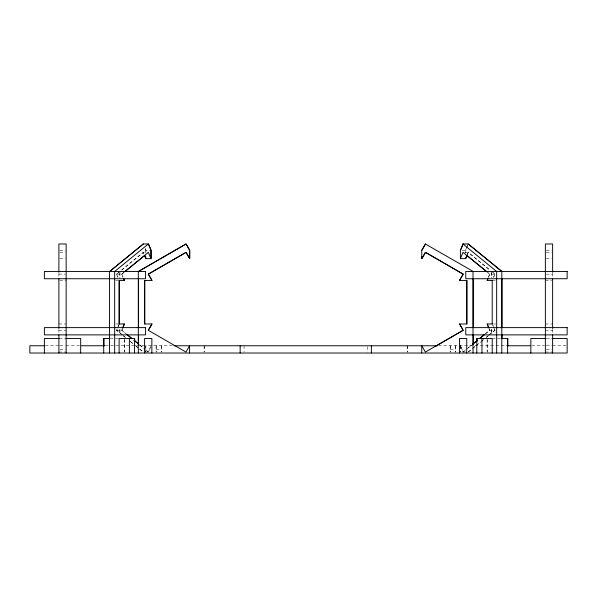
<?xml version="1.0" encoding="UTF-8"?>
<svg xmlns="http://www.w3.org/2000/svg" width="597" height="597" viewBox="0 0 597 597"><rect width="100%" height="100%" fill="white"/><g stroke="black" fill="none" stroke-linecap="round" stroke-linejoin="round"><path stroke-width="0.45" stroke-dasharray="2.98 2.24" d="M122.318 334.984L116.549 330.275L118.796 324.775M119.303 323.984L116.736 330.275L122.504 334.984M122.325 328.701L121.684 330.275L126.012 333.805M116.549 330.275L121.87 330.275L122.512 328.701M150.929 345.767L148.362 352.058L145.474 349.7M145.123 352.058L148.549 352.058L150.795 346.558M466.824 247.113L465.541 250.255L465.541 253.053M467.145 246.33L468.108 243.972M465.727 253.053L465.727 250.255L466.369 248.688M466.69 247.897L467.652 245.539M467.145 254.71L468.108 252.352L489.741 270.016M467.332 254.71L468.294 252.352L489.928 270.016M488.368 277.277L489.652 274.135L494.973 274.135L493.689 277.277M488.555 277.277L489.838 274.135L487.674 272.366M493.503 277.277L494.786 274.135L492.622 272.366M117.833 277.277L116.549 274.135L118.713 272.366M121.594 270.016L143.228 252.352L146.646 252.352M118.9 272.366L116.736 274.135L118.019 277.277M121.781 270.016L143.414 252.352L144.056 253.926M123.848 272.366L121.684 274.135L122.967 277.277M116.549 274.135L121.87 274.135L124.034 272.366M460.406 345.767L462.973 352.058L465.854 349.7M466.578 349.118L471.623 344.991M485.324 333.805L489.652 330.275L494.973 330.275L493.047 325.559M465.324 350.29L463.16 352.058L460.593 345.767M468.205 347.939L471.817 344.991M485.51 333.805L489.838 330.275L489.197 328.701M468.108 352.058L471.712 349.118M472.436 348.529L475.316 346.17M476.04 345.581L480.369 342.051M481.085 341.462L483.249 339.693M486.13 337.342L488.294 335.574M489.018 334.984L494.786 330.275L492.219 323.984L495.831 323.984M468.294 352.058L471.899 349.118M472.623 348.529L475.503 346.17M476.227 345.581L480.555 342.051M481.272 341.462L483.436 339.693M486.324 337.342L488.48 335.574M489.204 334.984L494.973 330.275M59.804 250.255L65.245 250.255M145.153 248.688L145.795 250.255L150.257 250.255M462.115 250.255L465.727 250.255M546.277 250.255L551.718 250.255M59.804 252.352L65.245 252.352M464.682 252.352L468.294 252.352M546.277 252.352L551.718 252.352M59.804 258.643L65.245 258.643M546.277 258.643L551.718 258.643M58.894 274.135L65.245 274.135M546.277 274.135L552.628 274.135M59.804 280.426L66.155 280.426M115.691 280.426L118.258 280.426M492.219 280.426L495.831 280.426M545.367 280.426L551.718 280.426M58.894 323.984L66.155 323.984M115.691 323.984L119.116 323.984M545.367 323.984L552.628 323.984M58.894 330.275L66.155 330.275M545.367 330.275L552.628 330.275M59.267 338.506L65.245 338.506M110.132 338.506L118.258 338.506M492.219 338.506L500.838 338.506M546.277 338.506L551.718 338.506M45.282 345.767L58.894 345.767M59.804 345.767L65.245 345.767M66.155 345.767L79.67 345.767M105.236 345.767L109.699 345.767M110.594 345.767L144.773 345.767M172.384 345.767L145.661 345.767L145.661 352.126M438.452 345.767L507.099 345.767M531.852 345.767L544.464 345.767M546.277 345.767L551.718 345.767M552.628 345.767L567.15 345.767M59.804 349.402L65.245 349.402M156.063 349.402L161.384 349.402M450.138 349.402L455.459 349.402M546.277 349.402L551.718 349.402M58.894 352.058L66.155 352.058M462.973 352.058L465.727 352.058M545.367 352.058L552.628 352.058M492.809 272.366L494.973 274.135M487.488 272.366L489.652 274.135M121.87 330.275L126.198 333.805M139.899 344.991L144.944 349.118M145.661 349.7L148.549 352.058M139.705 344.991L144.758 349.118M123.228 335.574L125.385 337.342M130.437 341.462L134.765 344.991M135.482 345.581L139.086 348.529M139.81 349.118L143.414 352.058M123.034 335.574L125.198 337.342M130.25 341.462L135.295 345.581M136.019 346.17L138.9 348.529M139.623 349.118L143.228 352.058M489.01 328.701L489.652 330.275M145.34 248.688L145.981 250.255L145.981 253.053M143.228 252.352L143.87 253.926M121.87 274.135L123.154 277.277M552.628 273.292L552.628 277.829M552.628 329.432L552.628 333.969M491.719 272.389L491.719 277.829M491.719 329.432L491.719 333.969M491.532 272.389L491.532 277.829M491.532 329.432L491.532 333.969M487.271 339.417L487.271 352.126M487.085 339.417L487.085 352.126M460.727 345.767L460.727 352.126M460.541 345.767L460.541 352.126M455.459 345.767L455.459 352.126M455.272 345.767L455.272 352.126M450.325 345.767L450.325 352.126M450.138 345.767L450.138 352.126M407.415 345.767L407.415 352.126M407.221 345.767L407.221 352.126M367.476 346.678L367.476 352.126M244.046 345.767L244.046 352.126M204.301 345.767L204.301 352.126M204.107 345.767L204.107 352.126M161.384 345.767L161.384 352.126M161.197 345.767L161.197 352.126M156.25 345.767L156.25 352.126M156.063 345.767L156.063 352.126M145.795 250.255L145.795 253.053M145.847 345.767L145.847 352.126M124.437 339.417L124.437 352.126M124.251 339.417L124.251 352.126M119.99 272.389L119.99 277.829M119.99 329.432L119.99 333.969M119.803 272.389L119.803 277.829M119.803 329.432L119.803 333.969M58.894 273.292L58.894 277.829M58.894 329.432L58.894 333.969"/><path stroke-width="0.9" d="M122.646 327.917L124.251 323.984M122.833 327.917L124.437 323.984L119.116 323.984L119.116 280.426L124.437 280.426L123.795 278.851M501.987 271.478L468.294 243.972L462.973 243.972L460.406 250.255L460.406 258.643L465.727 258.643L467.011 255.494M460.914 249.471L463.16 243.972M460.406 258.643L462.973 252.352L486.764 271.777M465.541 258.643L466.824 255.494M487.727 278.851L487.085 280.426L492.406 280.426M487.271 280.426L487.913 278.851M151.862 323.984L148.228 330.275L185.958 352.058L189.585 345.767L189.585 353.028M148.414 330.275L152.048 323.984L144.601 323.984L144.601 280.426L152.048 280.426L148.414 274.135L186.145 252.352L189.779 258.643L189.779 250.255L186.145 243.972L138.497 271.478M421.937 250.255L425.564 243.972M459.66 280.426L463.294 274.135L425.564 252.352L421.937 258.643L421.937 256.777M109.721 271.478L143.414 243.972M124.564 271.777L148.362 252.352L150.929 258.643L150.929 250.255L148.362 243.972L114.669 271.478L114.669 353.028M124.758 271.777L144.944 255.3M472.346 344.402L477.391 340.283M479.555 338.521L484.607 334.395M472.533 344.402L477.585 340.283M479.742 338.521L484.07 334.984M435.997 346.036L463.294 330.275M144.511 255.494L145.795 258.643L151.116 258.643L151.116 250.255L148.549 243.972L143.228 243.972L109.535 271.478L109.535 353.028M492.406 323.984L487.085 323.984L488.689 327.917M59.267 338.506L44.372 338.506L44.372 353.028M65.782 338.506L80.677 338.506L80.677 353.028M109.4 338.506L103.714 338.506L103.714 353.028M501.39 338.506L507.808 338.506L507.808 345.767M545.74 338.506L530.845 338.506L530.845 353.028M552.255 338.506L567.15 338.506L567.15 353.028L29.85 353.028L29.85 345.767L44.372 345.767M81.438 345.767L104.423 345.767M173.928 345.767L437.594 345.767M507.099 345.767L530.084 345.767M473.212 271.478L425.377 243.972L421.743 250.255L421.743 258.643L425.377 252.352L463.108 274.135L459.474 280.426L466.921 280.426L466.921 323.984L459.474 323.984L463.108 330.275L425.377 352.058L421.743 345.767L421.743 353.028M468.108 243.972L501.801 271.478L501.801 353.028M462.973 243.972L496.667 271.478L496.667 353.028M466.764 255.3L486.234 271.195M127.639 334.984L131.967 338.521M134.131 340.283L138.452 343.82M126.728 334.395L131.78 338.521M133.937 340.283L138.989 344.402M459.66 323.984L462.839 329.492M151.862 280.426L148.228 274.135L185.958 252.352L189.585 258.643L189.585 250.255L185.958 243.972L138.31 271.478L138.31 353.028M487.271 323.984L488.555 327.134M144.698 255.494L145.981 258.643M123.609 278.851L124.251 280.426M552.628 272.322L552.628 243.972L545.367 243.972L545.367 353.028M552.628 278.627L552.628 328.477M552.628 334.813L552.628 353.028M507.622 338.506L507.622 353.028M501.987 278.739L501.987 327.619M501.987 334.88L501.987 338.506M492.219 280.426L492.219 323.984M492.219 353.028L492.219 338.506L476.816 338.506L476.816 353.028M481.951 338.506L481.951 353.028M477.003 338.506L477.003 341.23M473.212 278.739L473.212 327.619M473.212 334.88L473.212 343.954M473.025 271.478L473.025 353.028M466.735 280.426L466.735 323.984M466.735 353.028L466.735 338.506L459.474 338.506L459.474 353.028M371.371 345.767L371.371 353.028M240.151 345.767L240.151 353.028M151.862 353.028L151.862 338.506L144.601 338.506L144.601 353.028M145.795 256.777L145.795 258.643M144.787 280.426L144.787 323.984M138.497 278.739L138.497 327.619M138.497 334.88L138.497 343.954M134.706 341.23L134.706 338.506L119.116 338.506L119.116 353.028M134.519 338.506L134.519 353.028M129.385 338.506L129.385 353.028M119.303 280.426L119.303 323.984M103.9 338.506L103.9 345.767M66.155 353.028L66.155 243.972L58.894 243.972L58.894 272.322M58.894 278.627L58.894 328.477M58.894 334.813L58.894 353.028M145.571 271.478L44.372 271.478L44.372 278.739L145.571 278.739L145.571 271.478M567.15 271.478L465.764 271.478L465.764 278.739L567.15 278.739L567.15 271.478M145.571 327.619L44.372 327.619L44.372 334.88L145.571 334.88L145.571 327.619M567.15 327.619L465.764 327.619L465.764 334.88L567.15 334.88L567.15 327.619"/></g></svg>
